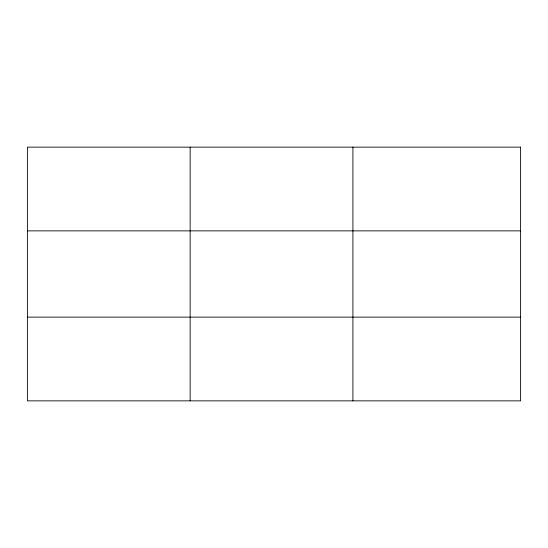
<?xml version="1.0" encoding="UTF-8"?>
<svg xmlns="http://www.w3.org/2000/svg" width="548" height="548" viewBox="0 0 548 548"><rect width="100%" height="100%" fill="white"/><g stroke="black" fill="none" stroke-linecap="round" stroke-linejoin="round"><path stroke-width="0.82" d="M190.156 400.855L190.156 147.145M352.912 400.855L352.912 147.145M27.4 230.872L520.6 230.872M27.4 317.128L520.6 317.128M520.6 147.145L27.4 147.145L27.4 400.855L520.6 400.855L520.6 147.145"/></g></svg>
